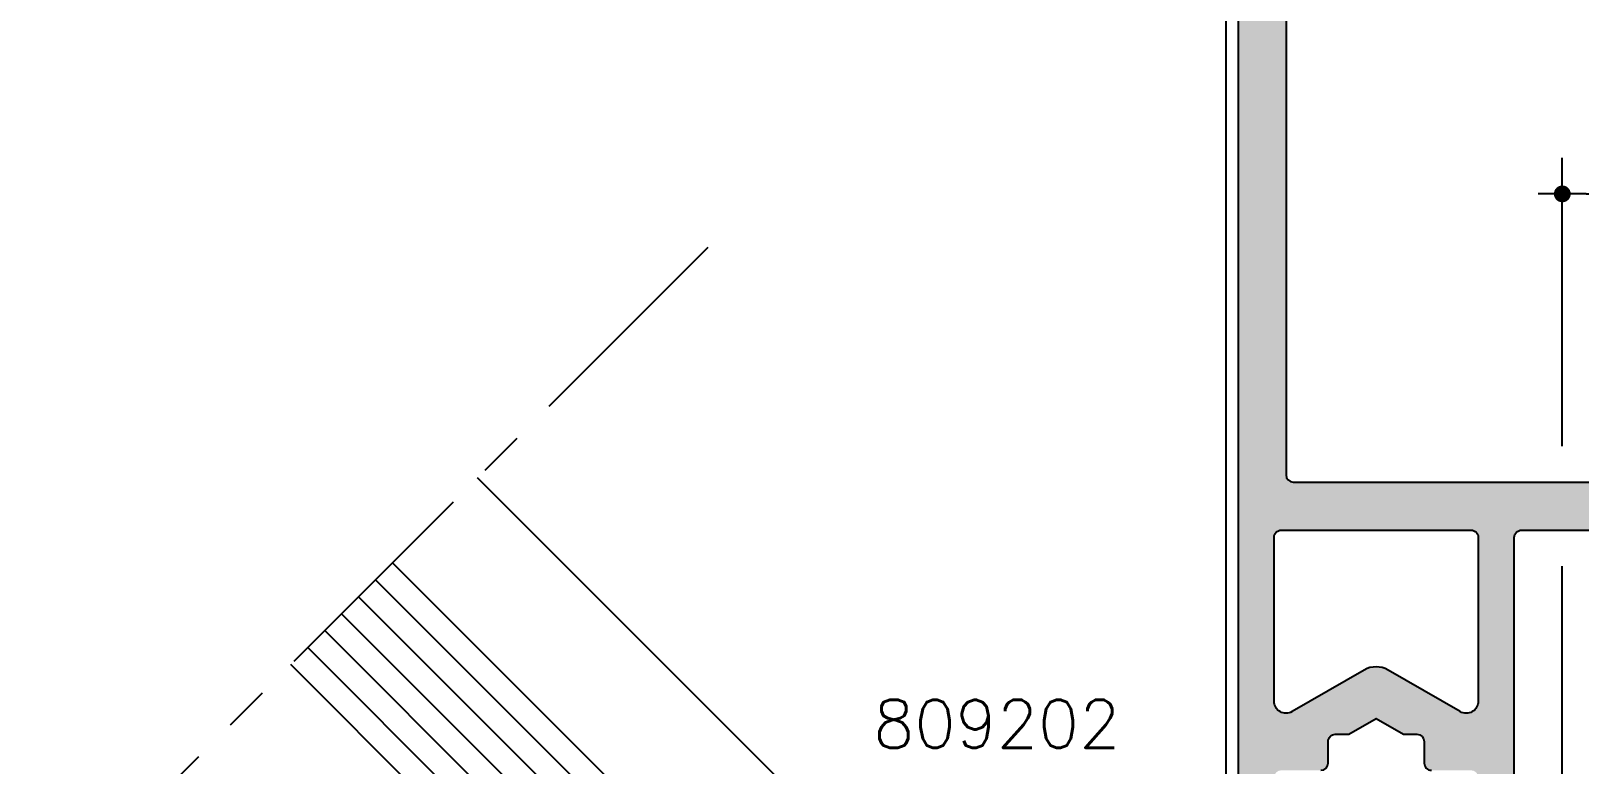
# Model space of a CAD drawing. Extents: x 0 to 4131, y -1600 to 527.
# Drawn here: x 722.5 to 787, y 118 to 148.5 of the extents above; entities that cross this region are included whole.
import ezdxf

# ---------------------------------------------------------------- set-up
doc = ezdxf.new("R2010")
doc.units = 0
doc.header["$LTSCALE"] = 7.5
doc.header["$MEASUREMENT"] = 0
doc.linetypes.add('CENTER', pattern=[2, 1.25, -0.25, 0.25, -0.25])
doc.layers.get('0').update_dxf_attribs({"linetype": 'CONTINUOUS'})
doc.layers.get('DEFPOINTS').update_dxf_attribs({"linetype": 'CONTINUOUS'})
for name, color, linetype in [('ASSI', 1, 'CENTER'), ('FILL', 8, 'CONTINUOUS'), ('FINE', 7, 'CONTINUOUS'), ('GROSSA', 4, 'CONTINUOUS'), ('QUOTE', 254, 'CONTINUOUS'), ('TRATTEGGI', 140, 'CONTINUOUS'), ('VETRO', 6, 'CONTINUOUS')]:
    doc.layers.add(name, color=color, linetype=linetype)
doc.styles.get("Standard").update_dxf_attribs({"font": 'romans.shx'})
doc.dimstyles.new('SCALA_1-1$0', dxfattribs={"dimtxt": 2, "dimasz": 1, "dimexe": 1.5, "dimexo": 1.5, "dimgap": 1, "dimtad": 3, "dimdsep": 46, "dimtxsty": 'Standard', "dimblk1": 'PUNTO', "dimblk2": 'PUNTO', "dimsah": 1, "dimcen": 0.09, "dimclrt": 2, "dimadec": 0, "dimazin": 0, "dimtfac": 0.7, "dimtmove": 0, "dimatfit": 3, "dimldrblk": 'PUNTO', "dimfxl": 1, "dimtolj": 2, "dimarcsym": 0})

# ---------------------------------------------------------------- blocks, each defined once
blk = doc.blocks.new('PUNTO')
blk.add_line((-1, 0), (1, 0))
at = {"const_width": 0.35}
blk.add_lwpolyline([(-0.1750000000000114, 0, 1), (0.1750000000000114, 0, 1)], format="xyb", close=True, dxfattribs=at)
blk = doc.blocks.new('*D81')
at = {"layer": 'DEFPOINTS', "color": 0, "transparency": 16777216}
for p in [(797.7920171400513, 141.7160287192601), (797.7920171400513, 141.7160287192601), (786.2920171400513, 129.7160287192601)]:
    blk.add_point(p, dxfattribs=at)
at = {"layer": 'QUOTE', "color": 0, "lineweight": -2, "transparency": 16777216}
for p, q in [((786.2920171400513, 131.2160287192601), (786.2920171400513, 143.2160287192601)), ((787.2920171400513, 141.7160287192601), (796.7920171400513, 141.7160287192601))]:
    blk.add_line(p, q, dxfattribs=at)
at = {"layer": 'QUOTE', "color": 0, "lineweight": -2, "transparency": 16777216, "rotation": 180}
blk.add_blockref('PUNTO', (786.2920171400513, 141.7160287192601), dxfattribs=at)
at = {"layer": 'QUOTE', "color": 0, "lineweight": -2, "transparency": 16777216}
blk.add_blockref('PUNTO', (797.7920171400513, 141.7160287192601), dxfattribs=at)
at = {"layer": 'QUOTE', "color": 2, "transparency": 16777216, "insert": (792.0420171400513, 143.7160287192601), "char_height": 2, "attachment_point": 5}
blk.add_mtext('\\A2;11.5', dxfattribs=at)

msp = doc.modelspace()

# ---------------------------------------------------------------- hatches: boundary and pattern name
at = {"layer": 'FILL'}
h = msp.add_hatch(color=253, dxfattribs=at)
edge = h.paths.add_edge_path(flags=16)
edge.add_arc((775.0920171400513, 213.81602871926), 0.2999999999999545, 89.99999999999729, 180)
edge.add_line((774.7920171400514, 213.81602871926), (774.7920171400513, 130.01602871926))
edge.add_arc((775.0920171400512, 130.01602871926), 0.2999999999999545, 180, 270)
edge.add_line((775.0920171400512, 129.7160287192601), (820.4920171400512, 129.7160287192601))
edge.add_arc((820.4920171400513, 130.01602871926), 0.2999999999999545, 270, 360)
edge.add_line((820.7920171400513, 130.01602871926), (820.7920171400515, 213.81602871926))
edge.add_arc((820.4920171400514, 213.81602871926), 0.2999999999999545, 0, 90)
edge.add_line((820.4920171400514, 214.1160287192599), (775.0920171400513, 214.1160287192599))
edge = h.paths.add_edge_path()
edge.add_line((782.4920171400513, 113.9160287192599), (781.5920171400512, 113.9160287192599))
edge.add_arc((781.5920171400513, 113.61602871926), 0.2999999999999829, 90.00000000000541, 180.0000000000054)
edge.add_line((781.2920171400513, 113.6160287192599), (781.2920171400513, 113.5402927879719))
edge.add_arc((781.5920171400512, 113.5402927879719), 0.2999999999999261, 180, 225.0000000000038)
edge.add_line((781.3798851056954, 113.328160753616), (781.9041491744073, 112.8038966849041))
edge.add_arc((782.1162812087631, 113.01602871926), 0.299999999999924, 224.9999999999981, 270.0000000000027)
edge.add_line((782.1162812087632, 112.7160287192601), (783.9920171400514, 112.7160287192601))
edge.add_arc((783.9920171400513, 113.01602871926), 0.2999999999999545, 270, 360)
edge.add_line((784.2920171400513, 113.01602871926), (784.2920171400511, 127.4160287192601))
edge.add_arc((784.5920171400512, 127.4160287192601), 0.2999999999999545, 90, 180, ccw=False)
edge.add_line((784.5920171400512, 127.7160287192601), (791.9920171400515, 127.7160287192601))
edge.add_arc((791.9920171400514, 127.4160287192601), 0.2999999999999829, -5.5138116294983774e-12, 89.9999999999946, ccw=False)
edge.add_line((792.2920171400515, 127.4160287192601), (792.2920171400514, 113.01602871926))
edge.add_arc((792.5920171400513, 113.01602871926), 0.2999999999999829, 180.0000000000163, 270.0000000000163)
edge.add_line((792.5920171400514, 112.7160287192601), (793.1920171400515, 112.71602871926))
edge.add_arc((793.1920171400513, 112.41602871926), 0.3000000000000114, -1.0913936421275139e-11, 89.99999999998909, ccw=False)
edge.add_line((793.4920171400513, 112.4160287192599), (793.4920171400513, 111.7677658465711))
edge.add_arc((793.1920171400513, 111.7677658465711), 0.2999999999999972, -74.9999999999971, 0, ccw=False)
edge.add_line((793.2696628535821, 111.4779880986844), (792.5143714265206, 111.275608370753))
edge.add_arc((792.5920171400513, 110.9858306228663), 0.299999999999927, 104.9999999999926, 179.9999999999891)
edge.add_line((792.2920171400515, 110.9858306228664), (792.2920171400514, 93.01602871926008))
edge.add_arc((792.5920171400513, 93.01602871926), 0.2999999999999972, 179.9999999999864, 269.9999999999919)
edge.add_line((792.5920171400512, 92.71602871926001), (793.8920171400513, 92.71602871926012))
edge.add_line((793.8920171400514, 92.71602871926012), (794.5920171400513, 93.41602871926005))
edge.add_line((794.5920171400512, 93.41602871926005), (794.5920171400512, 93.91602871926005))
edge.add_line((794.5920171400512, 93.91602871926005), (793.4920171400512, 93.91602871926005))
edge.add_line((793.4920171400513, 93.91602871926005), (793.4920171400513, 95.38812310012378))
edge.add_line((793.4920171400513, 95.38812310012378), (795.7920171400514, 96.71602871926001))
edge.add_line((795.7920171400513, 96.71602871926001), (795.7920171400513, 108.71602871926))
edge.add_arc((797.7920171400513, 108.71602871926), 2, 0, 180, ccw=False)
edge.add_line((799.7920171400513, 108.71602871926), (799.7920171400513, 96.71602871926001))
edge.add_line((799.7920171400513, 96.71602871926001), (802.0920171400512, 95.38812310012378))
edge.add_line((802.0920171400512, 95.38812310012378), (802.0920171400512, 93.91602871926005))
edge.add_line((802.0920171400512, 93.91602871926005), (800.9920171400512, 93.91602871926005))
edge.add_line((800.9920171400513, 93.91602871926005), (800.9920171400513, 93.41602871926005))
edge.add_line((800.9920171400513, 93.41602871926005), (801.6920171400512, 92.71602871926012))
edge.add_line((801.6920171400511, 92.71602871926012), (802.9920171400513, 92.71602871926012))
edge.add_arc((802.9920171400514, 93.01602871926006), 0.2999999999999403, 269.9999999999972, 360.0000000000027)
edge.add_line((803.2920171400513, 93.01602871926008), (803.2920171400513, 110.9858306228663))
edge.add_arc((802.9920171400513, 110.9858306228662), 0.3000000000000398, 1.085629331272737e-11, 75.00000000001305)
edge.add_line((803.069662853582, 111.275608370753), (802.3143714265207, 111.4779880986843))
edge.add_arc((802.3920171400514, 111.767765846571), 0.300000000000004, 179.9999999999891, 254.9999999999945, ccw=False)
edge.add_line((802.0920171400514, 111.7677658465711), (802.0920171400513, 111.9160287192601))
edge.add_line((802.0920171400512, 111.9160287192601), (802.0920171400512, 112.4160287192599))
edge.add_arc((802.3920171400514, 112.4160287192599), 0.3000000000000682, 90, 180, ccw=False)
edge.add_line((802.3920171400514, 112.71602871926), (802.9920171400514, 112.71602871926))
edge.add_arc((802.9920171400513, 113.01602871926), 0.2999999999999829, 270.0000000000054, 359.9999999999946)
edge.add_line((803.2920171400513, 113.01602871926), (803.2920171400513, 127.4160287192601))
edge.add_arc((803.5920171400513, 127.4160287192601), 0.2999999999999829, 90.0000000000054, 180.0000000000054, ccw=False)
edge.add_line((803.5920171400512, 127.7160287192601), (810.9920171400515, 127.7160287192601))
edge.add_arc((810.9920171400515, 127.4160287192601), 0.2999999999999545, 0, 90, ccw=False)
edge.add_line((811.2920171400515, 127.4160287192601), (811.2920171400514, 113.01602871926))
edge.add_arc((811.5920171400514, 113.0160287192601), 0.3000000000000114, 180.0000000000109, 270.0000000000109)
edge.add_line((811.5920171400514, 112.7160287192601), (813.4677530713395, 112.71602871926))
edge.add_arc((813.4677530713395, 113.01602871926), 0.2999999999999829, 270.0000000000135, 315.0000000000134)
edge.add_line((813.6798851056956, 112.8038966849041), (814.2041491744075, 113.3281607536159))
edge.add_arc((813.9920171400514, 113.5402927879718), 0.3000000000000245, 315.0000000000057, 360.0000000000055)
edge.add_line((814.2920171400515, 113.5402927879719), (814.2920171400515, 113.6160287192599))
edge.add_arc((813.9920171400514, 113.6160287192599), 0.3000000000000398, 5.428146656363683e-12, 90.00000000000541)
edge.add_line((813.9920171400513, 113.9160287192599), (813.0920171400514, 113.9160287192599))
edge.add_arc((813.0920171400514, 114.21602871926), 0.3000000000000398, 180.0000000000054, 270.0000000000054, ccw=False)
edge.add_line((812.7920171400515, 114.21602871926), (812.7920171400515, 117.4160287192599))
edge.add_arc((813.0920171400514, 117.4160287192599), 0.3000000000000398, 89.9999999999946, 179.9999999999946, ccw=False)
edge.add_line((813.0920171400514, 117.7160287192599), (814.7420171400513, 117.7160287192599))
edge.add_arc((814.7420171400514, 118.0160287192599), 0.3000000000000398, 269.9999999999946, 359.9999999999946)
edge.add_line((815.0420171400515, 118.0160287192599), (815.0420171400515, 118.9160287192599))
edge.add_arc((815.3420171400514, 118.9160287192599), 0.3000000000000682, 90, 180, ccw=False)
edge.add_line((815.3420171400514, 119.21602871926), (815.9080425438357, 119.21602871926))
edge.add_line((815.9080425438358, 119.21602871926), (817.0420171400515, 119.8707292576393))
edge.add_line((817.0420171400515, 119.8707292576393), (818.1759917362671, 119.2160287192601))
edge.add_line((818.175991736267, 119.2160287192601), (818.7420171400513, 119.21602871926))
edge.add_arc((818.7420171400514, 118.9160287192599), 0.3000000000000114, 1.0913936421275139e-11, 90.00000000001091, ccw=False)
edge.add_line((819.0420171400515, 118.91602871926), (819.0420171400515, 118.0160287192599))
edge.add_arc((819.3420171400513, 118.0160287192599), 0.2999999999999261, 179.9999999999973, 270.0000000000054)
edge.add_line((819.3420171400514, 117.71602871926), (820.9920171400514, 117.71602871926))
edge.add_arc((820.9920171400513, 117.4160287192599), 0.3000000000000682, 0, 90, ccw=False)
edge.add_line((821.2920171400515, 117.4160287192599), (821.2920171400515, 114.21602871926))
edge.add_arc((820.9920171400514, 114.21602871926), 0.3000000000000398, 269.9999999999946, 359.99999999999187, ccw=False)
edge.add_line((820.9920171400513, 113.9160287192599), (820.0920171400513, 113.9160287192599))
edge.add_arc((820.0920171400514, 113.6160287192599), 0.2999999999999972, 90.00000000000541, 180.0000000000027)
edge.add_line((819.7920171400515, 113.6160287192599), (819.7920171400514, 113.5402927879719))
edge.add_arc((820.0920171400513, 113.540292787972), 0.2999999999999829, 180.0000000000244, 225.0000000000288)
edge.add_line((819.8798851056954, 113.328160753616), (820.4041491744074, 112.803896684904))
edge.add_arc((820.6162812087633, 113.0160287192598), 0.2999999999998336, 224.9999999999923, 269.9999999999891)
edge.add_line((820.6162812087632, 112.71602871926), (822.4920171400512, 112.71602871926))
edge.add_arc((822.4920171400513, 113.01602871926), 0.3000000000000682, 270, 360)
edge.add_line((822.7920171400513, 113.01602871926), (822.7920171400513, 216.71602871926))
edge.add_arc((821.7920171400514, 216.71602871926), 1, 0, 90)
edge.add_line((821.7920171400514, 217.71602871926), (773.7920171400514, 217.71602871926))
edge.add_arc((773.7920171400514, 216.71602871926), 1, 89.99999999999919, 179.9999999999968)
edge.add_line((772.7920171400514, 216.7160287192601), (772.7920171400513, 113.01602871926))
edge.add_arc((773.0920171400513, 113.01602871926), 0.2999999999999829, 179.9999999999946, 269.9999999999946)
edge.add_line((773.0920171400512, 112.71602871926), (774.9677530713393, 112.71602871926))
edge.add_arc((774.9677530713393, 113.01602871926), 0.2999999999999829, 270.0000000000027, 314.9999999999981)
edge.add_line((775.1798851056953, 112.803896684904), (775.7041491744073, 113.3281607536159))
edge.add_arc((775.4920171400513, 113.5402927879718), 0.3000000000000346, 315.0000000000077, 360.0000000000163)
edge.add_line((775.7920171400513, 113.5402927879719), (775.7920171400513, 113.6160287192599))
edge.add_arc((775.4920171400513, 113.6160287192599), 0.2999999999999545, 0, 90)
edge.add_line((775.4920171400513, 113.9160287192599), (774.5920171400512, 113.9160287192599))
edge.add_arc((774.5920171400513, 114.2160287192599), 0.2999999999999829, 179.9999999999946, 269.9999999999946, ccw=False)
edge.add_line((774.2920171400513, 114.21602871926), (774.2920171400513, 117.4160287192599))
edge.add_arc((774.5920171400513, 117.4160287192599), 0.2999999999999829, 90.0000000000054, 180.0000000000054, ccw=False)
edge.add_line((774.5920171400512, 117.7160287192599), (776.2420171400513, 117.71602871926))
edge.add_arc((776.2420171400513, 118.0160287192598), 0.2999999999998835, 270.0000000000081, 360.0000000000136)
edge.add_line((776.5420171400513, 118.0160287192599), (776.5420171400513, 118.91602871926))
edge.add_arc((776.8420171400512, 118.9160287192599), 0.3000000000000256, 89.99999999999193, 179.9999999999891, ccw=False)
edge.add_line((776.8420171400512, 119.21602871926), (777.4080425438356, 119.2160287192601))
edge.add_line((777.4080425438356, 119.2160287192601), (778.5420171400511, 119.8707292576393))
edge.add_line((778.5420171400513, 119.8707292576393), (779.675991736267, 119.21602871926))
edge.add_line((779.675991736267, 119.21602871926), (780.2420171400512, 119.21602871926))
edge.add_arc((780.2420171400511, 118.9160287192599), 0.3000000000000682, 0, 90, ccw=False)
edge.add_line((780.5420171400513, 118.9160287192599), (780.5420171400513, 118.0160287192599))
edge.add_arc((780.8420171400512, 118.0160287192599), 0.3000000000000398, 180.0000000000054, 270.0000000000054)
edge.add_line((780.8420171400512, 117.7160287192599), (782.4920171400513, 117.71602871926))
edge.add_arc((782.4920171400513, 117.4160287192599), 0.3000000000000114, -1.0913936421275139e-11, 89.99999999998909, ccw=False)
edge.add_line((782.7920171400513, 117.4160287192599), (782.7920171400513, 114.21602871926))
edge.add_arc((782.4920171400513, 114.2160287192599), 0.3000000000000114, -89.99999999998909, 1.0913936421275139e-11, ccw=False)
edge = h.paths.add_edge_path(flags=16)
edge.add_line((774.2920171400513, 120.5924170953776), (774.2920171400513, 127.4160287192601))
edge.add_arc((774.5920171400512, 127.4160287192601), 0.2999999999999545, 90, 180, ccw=False)
edge.add_line((774.5920171400512, 127.7160287192601), (782.4920171400511, 127.7160287192601))
edge.add_arc((782.4920171400512, 127.41602871926), 0.3000000000000398, 5.4001247917767614e-12, 90.0000000000054, ccw=False)
edge.add_line((782.7920171400513, 127.4160287192601), (782.7920171400514, 120.5924170928749))
edge.add_arc((782.2920171400514, 120.5924170928749), 0.4999999999999858, -120.00000010754559, 3.183231456205249e-12, ccw=False)
edge.add_line((782.0420171392386, 120.159404391452), (779.0420171508886, 121.8914551998029))
edge.add_arc((778.5420171508885, 121.0254297960185), 1.000000000000017, 59.99999999999776, 119.9999999999964)
edge.add_line((778.0420171508886, 121.891455199803), (775.0420171392385, 120.1594043930162))
edge.add_arc((774.7920171400513, 120.5924170953776), 0.4999999999999585, 180, 299.9999998924515, ccw=False)
edge = h.paths.add_edge_path(flags=16)
edge.add_line((801.7920171400513, 114.71602871926), (801.7920171400513, 127.71602871926))
edge.add_line((801.7920171400513, 127.71602871926), (793.7920171400514, 127.71602871926))
edge.add_line((793.7920171400515, 127.71602871926), (793.7920171400514, 114.7160287192599))
edge.add_arc((794.2920171400513, 114.7160287192599), 0.5, 180, 270)
edge.add_line((794.2920171400513, 114.2160287192599), (801.2920171400513, 114.21602871926))
edge.add_arc((801.2920171400513, 114.71602871926), 0.5, 270, 360)
edge = h.paths.add_edge_path(flags=16)
edge.add_arc((817.0420171292142, 121.0254297960185), 1.000000000000012, 59.99999999999733, 119.99999999999679, ccw=False)
edge.add_line((817.5420171292142, 121.8914551998029), (820.5420171408641, 120.1594043930162))
edge.add_arc((820.7920171400515, 120.5924170953777), 0.5000000000000187, 240.0000001075431, 359.9999999999968)
edge.add_line((821.2920171400515, 120.5924170953776), (821.2920171400515, 127.4160287192601))
edge.add_arc((820.9920171400514, 127.4160287192601), 0.3000000000000398, 5.428146656363683e-12, 90.00000000000541)
edge.add_line((820.9920171400513, 127.7160287192601), (813.0920171400514, 127.71602871926))
edge.add_arc((813.0920171400514, 127.41602871926), 0.2999999999999545, 90, 180)
edge.add_line((812.7920171400515, 127.41602871926), (812.7920171400513, 120.5924170928749))
edge.add_arc((813.2920171400514, 120.592417092875), 0.5000000000000426, 180.0000000000016, 300.0000001075488)
edge.add_line((813.5420171408641, 120.159404391452), (816.5420171292142, 121.891455199803))

# ---------------------------------------------------------------- linework, layer by layer
at = {"layer": 'ASSI'}
msp.add_line((750.7203721639628, 139.48652864407), (702.759052667219, 91.52520914732614), dxfattribs=at)
at = {"layer": 'FINE'}
for p, q in [((772.2920171400514, 107.217164280014), (772.2920171400514, 183.5846966481615)), ((768.5475849204284, 102.4763151253984), (741.1288717828598, 129.895028262967))]:
    msp.add_line(p, q, dxfattribs=at)
at = {"layer": 'GROSSA'}
for points in [[(772.7920171400514, 216.7160287192601), (772.7920171400513, 113.01602871926, 0.414213562373095)], [(784.2920171400513, 113.01602871926), (784.2920171400513, 127.4160287192601, -0.414213562373095), (784.5920171400512, 127.7160287192601), (791.9920171400515, 127.7160287192601, -0.414213562373095)], [(776.2420171400513, 117.71602871926, 0.414213562373123), (776.5420171400513, 118.0160287192599), (776.5420171400513, 118.91602871926, -0.4142135623730792), (776.8420171400512, 119.21602871926), (777.4080425438356, 119.2160287192601), (778.5420171400513, 119.8707292576393), (779.675991736267, 119.21602871926), (780.2420171400511, 119.21602871926, -0.414213562373095), (780.5420171400513, 118.9160287192599), (780.5420171400513, 118.0160287192599, 0.414213562373095), (780.8420171400512, 117.7160287192599)]]:
    msp.add_lwpolyline(points, format="xyb", dxfattribs=at)
for points in [[(775.0920171400513, 214.1160287192599, 0.4142135623731228), (774.7920171400514, 213.81602871926), (774.7920171400513, 130.01602871926, 0.414213562373095), (775.0920171400512, 129.7160287192601), (820.4920171400513, 129.7160287192601, 0.414213562373095), (820.7920171400513, 130.01602871926), (820.7920171400514, 213.81602871926, 0.4142135623730951), (820.4920171400514, 214.1160287192599)], [(774.2920171400513, 120.5924170953776), (774.2920171400513, 127.4160287192601, -0.4142135623730971), (774.5920171400512, 127.7160287192601), (782.4920171400511, 127.7160287192601, -0.4142135623730857), (782.7920171400513, 127.4160287192601), (782.7920171400513, 120.5924170928749, -0.577350269815316), (782.0420171392386, 120.159404391452), (779.0420171508886, 121.8914551998029, 0.2679491924311171), (778.0420171508886, 121.891455199803), (775.0420171392384, 120.1594043930162, -0.5773502685639345)]]:
    msp.add_lwpolyline(points, format="xyb", close=True, dxfattribs=at)
at = {"layer": 'QUOTE'}
msp.add_line((786.2920171400513, 94.71716428001417), (786.2920171400513, 126.2160287192601), dxfattribs=at)
at = {"layer": 'TRATTEGGI'}
for p, q in [((786.1968849173711, 76.34173375421756), (736.8862310957408, 125.6523875758479)), ((785.4897781361844, 75.63462697303103), (736.1791243145542, 124.9452807946613)), ((784.782671354998, 74.92752019184448), (735.4720175333676, 124.2381740134748)), ((784.0755645738114, 74.22041341065793), (734.7649107521811, 123.5310672322883)), ((783.3684577926249, 73.51330662947137), (734.0578039709945, 122.8239604511017))]:
    msp.add_line(p, q, dxfattribs=at)
at = {"layer": 'VETRO'}
msp.add_line((782.6613510114383, 72.80619984828483), (733.350697189808, 122.1168536699152), dxfattribs=at)
msp.add_lwpolyline([(719.2085615660769, 107.9747180461841), (767.8121086065208, 59.37117100574059), (769.2263221688941, 59.37117100574056), (786.1968849173711, 76.34173375421753), (786.1968849173711, 77.75594731659069), (737.5933378769273, 126.3594943570345)], dxfattribs=at)

# ---------------------------------------------------------------- texts
at = {"layer": 'QUOTE', "color": 2}
msp.add_text('809202', height=2, dxfattribs=at).set_placement((757.6058887461652, 118.654305492385))

# ---------------------------------------------------------------- dimensions: what is measured, and where the dimension line sits
at = {"layer": 'QUOTE'}
dim = msp.add_linear_dim(base=(797.7920171400513, 141.7160287192601), p1=(786.2920171400513, 129.7160287192601), p2=(797.7920171400513, 141.7160287192601), dimstyle='SCALA_1-1$0', dxfattribs=at)
dim.commit()
dim.dimension.update_dxf_attribs({"geometry": '*D81', "text_midpoint": (792.0420171400513, 143.7160287192601)})

doc.saveas('drawing.dxf')
